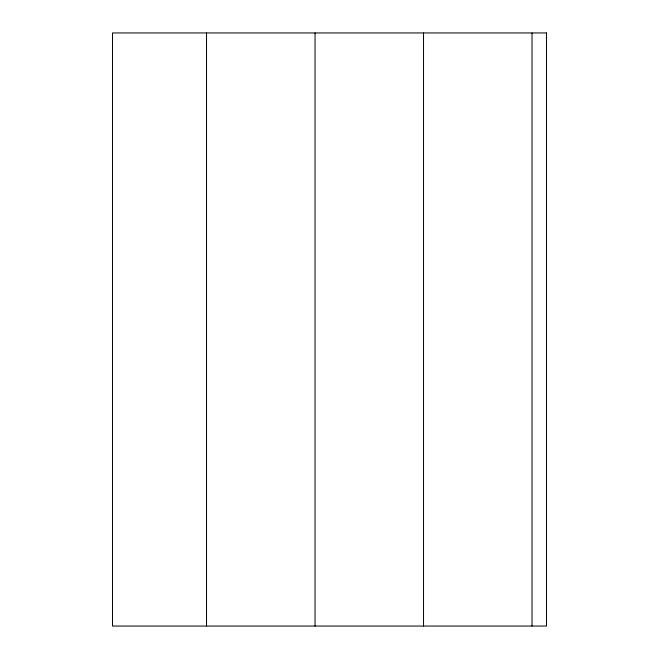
<?xml version="1.0" encoding="UTF-8"?>
<svg xmlns="http://www.w3.org/2000/svg" width="659" height="659" viewBox="0 0 659 659"><rect width="100%" height="100%" fill="white"/><g stroke="black" fill="none" stroke-linecap="round" stroke-linejoin="round"><path stroke-width="0.99" d="M532.019 32.95L532.019 626.05M423.531 32.95L423.531 626.05M315.035 32.95L315.035 626.05M206.539 32.95L206.539 626.05M546.484 32.95L112.516 32.95L112.516 626.05L546.484 626.05L546.484 32.95"/></g></svg>
